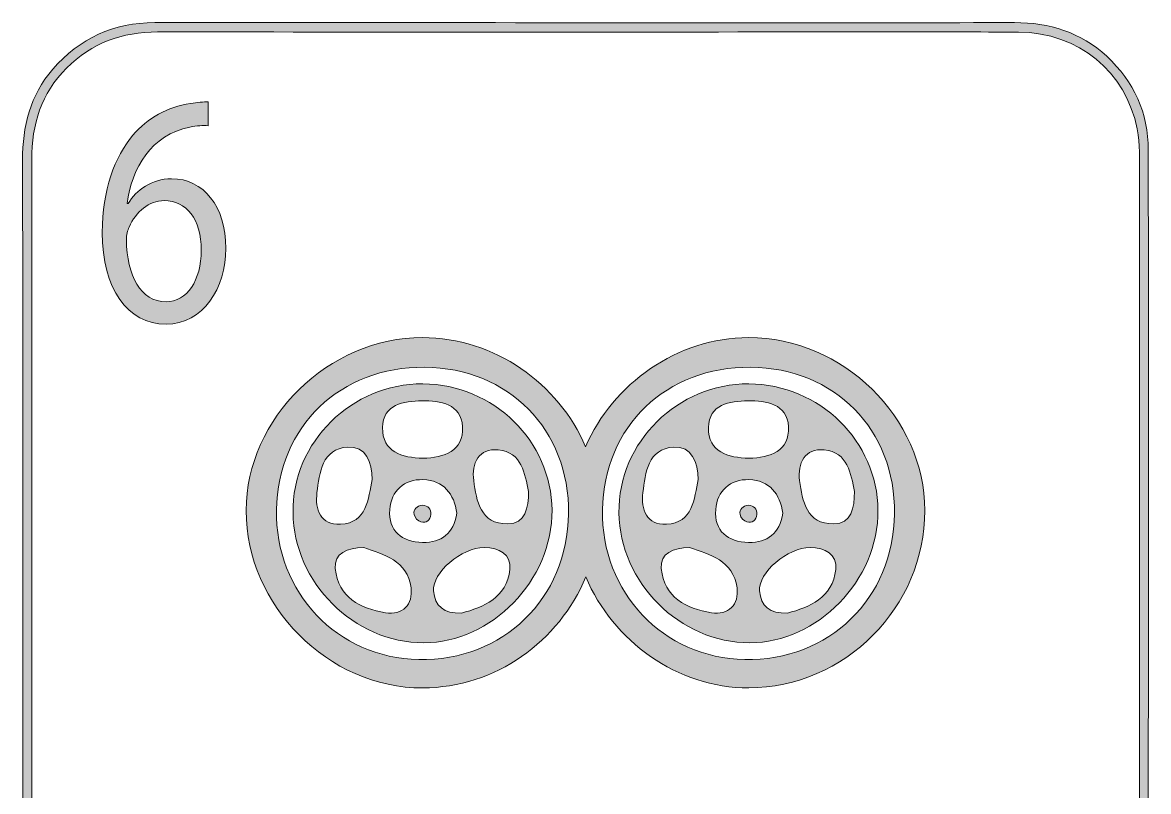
# Model space of a CAD drawing. Extents: x 2692 to 3002, y -465 to -30.
# Drawn here: x 2691.6 to 3002.5, y -242.8 to -30.4 of the extents above; entities that cross this region are included whole.
import ezdxf

# ---------------------------------------------------------------- set-up
doc = ezdxf.new("R2010")
doc.units = 0
doc.header["$MEASUREMENT"] = 0
doc.layers.add('Layer 1', color=7, linetype='Continuous', lineweight=0)

msp = doc.modelspace()

# ---------------------------------------------------------------- hatches: boundary and pattern name
at = {"layer": 'Layer 1', "true_color": 0x000000, "transparency": 33554687}
h = msp.add_hatch(color=18, dxfattribs=at)
h.dxf.hatch_style = 2
edge = h.paths.add_edge_path()
edge.add_spline(control_points=[(3000.02, -247.35), (3000.02, -247.35), (2999.97, -247.35), (2999.97, -247.35), (2999.97, -306.74), (2999.96, -366.14), (2999.98, -425.54), (2999.98, -430.55), (2999.68, -435.5), (2997.91, -440.27), (2993.11, -453.23), (2980.68, -461.67), (2966.25, -461.67), (2888.99, -461.67), (2811.72, -461.65), (2734.46, -461.64), (2731.91, -461.64), (2729.35, -461.7), (2726.8, -461.61), (2708.62, -460.96), (2694.94, -447.33), (2694.22, -429.17), (2694.18, -428.24), (2694.2, -427.32), (2694.2, -426.38), (2694.2, -307.01), (2694.22, -187.63), (2694.16, -68.25), (2694.16, -58.52), (2696.78, -49.98), (2703.78, -42.99), (2710.74, -36.06), (2719.15, -32.98), (2728.92, -32.99), (2785.88, -33.04), (2842.85, -33.01), (2899.8, -33.01), (2922.08, -33.01), (2944.36, -32.92), (2966.63, -33.05), (2983.18, -33.14), (2996.27, -43.96), (2999.38, -59.79), (3000.22, -64.03), (3000, -68.34), (3000.01, -72.63), (3000.02, -130.87), (3000.02, -189.11), (3000.02, -247.35)], knot_values=[0, 0, 0, 0, 1, 1, 1, 2, 2, 2, 3, 3, 3, 4, 4, 4, 5, 5, 5, 6, 6, 6, 7, 7, 7, 8, 8, 8, 9, 9, 9, 10, 10, 10, 11, 11, 11, 12, 12, 12, 13, 13, 13, 14, 14, 14, 15, 15, 15, 16, 16, 16, 16], degree=3, periodic=0)
edge = h.paths.add_edge_path()
edge.add_spline(control_points=[(3002.45, -299.19), (3002.45, -221.35), (3002.47, -143.49), (3002.45, -65.65), (3002.45, -55.34), (2998.5, -46.73), (2990.96, -39.73), (2983.78, -33.06), (2975.14, -30.39), (2965.49, -30.41), (2945.42, -30.45), (2925.35, -30.45), (2905.28, -30.45), (2846.22, -30.44), (2787.17, -30.42), (2728.11, -30.42), (2716.77, -30.42), (2707.39, -34.75), (2699.97, -43.31), (2693.69, -50.53), (2691.61, -59.04), (2691.63, -68.43), (2691.71, -127.96), (2691.67, -187.47), (2691.67, -246.98), (2691.67, -296.64), (2691.65, -346.3), (2691.68, -395.96), (2691.68, -407.66), (2691.61, -419.38), (2691.85, -431.09), (2692.02, -439.3), (2695.37, -446.34), (2700.89, -452.39), (2708.96, -461.25), (2719.16, -464.3), (2730.9, -464.28), (2803.87, -464.16), (2876.85, -464.25), (2949.82, -464.18), (2957.82, -464.16), (2965.88, -465.01), (2973.8, -463.55), (2990.84, -460.37), (3002.45, -445.92), (3002.46, -427.97), (3002.5, -385.05), (3002.45, -342.12), (3002.45, -299.19)], knot_values=[0, 0, 0, 0, 1, 1, 1, 2, 2, 2, 3, 3, 3, 4, 4, 4, 5, 5, 5, 6, 6, 6, 7, 7, 7, 8, 8, 8, 9, 9, 9, 10, 10, 10, 11, 11, 11, 12, 12, 12, 13, 13, 13, 14, 14, 14, 15, 15, 15, 16, 16, 16, 16], degree=3, periodic=0)
at = {"layer": 'Layer 1', "true_color": 0x831618, "transparency": 33554687}
h = msp.add_hatch(color=246, dxfattribs=at)
h.dxf.hatch_style = 2
edge = h.paths.add_edge_path()
edge.add_spline(control_points=[(2731.23, -107.51), (2724.19, -107.51), (2720.44, -100.28), (2720.29, -90.48), (2720.29, -89.02), (2720.6, -87.83), (2721.06, -86.91), (2722.89, -82.61), (2726.64, -79.59), (2730.7, -79.59), (2736.89, -79.59), (2740.95, -84.71), (2740.95, -93.23), (2740.95, -101.74), (2737.04, -107.51), (2731.23, -107.51)], knot_values=[0, 0, 0, 0, 1, 1, 1, 2, 2, 2, 3, 3, 3, 4, 4, 4, 5, 5, 5, 5], degree=3, periodic=0)
edge = h.paths.add_edge_path()
edge.add_spline(control_points=[(2732.76, -73.54), (2727.25, -73.54), (2723.12, -76.66), (2720.75, -80.41), (2720.75, -80.41), (2720.52, -80.41), (2720.52, -80.41), (2721.67, -70.61), (2727.25, -61.37), (2737.81, -59.26), (2739.72, -58.9), (2741.48, -58.8), (2742.86, -58.9), (2742.86, -58.9), (2742.86, -52.3), (2742.86, -52.3), (2741.64, -52.3), (2739.95, -52.4), (2737.96, -52.76), (2731.69, -53.68), (2726.18, -56.7), (2722.05, -61.55), (2717.15, -67.41), (2713.63, -76.66), (2713.63, -88.38), (2713.63, -103.85), (2720.6, -113.74), (2731.23, -113.74), (2741.56, -113.74), (2747.76, -103.67), (2747.76, -92.77), (2747.76, -81.14), (2741.56, -73.54), (2732.76, -73.54)], knot_values=[0, 0, 0, 0, 1, 1, 1, 2, 2, 2, 3, 3, 3, 4, 4, 4, 5, 5, 5, 6, 6, 6, 7, 7, 7, 8, 8, 8, 9, 9, 9, 10, 10, 10, 11, 11, 11, 11], degree=3, periodic=0)
at = {"layer": 'Layer 1', "true_color": 0x0f592d, "transparency": 33554687}
h = msp.add_hatch(color=118, dxfattribs=at)
h.dxf.hatch_style = 2
edge = h.paths.add_edge_path()
edge.add_spline(control_points=[(2891.02, -206.35), (2868.51, -205.91), (2851.34, -187.83), (2851.74, -164.99), (2852.15, -141.92), (2869.32, -125.4), (2892.67, -125.61), (2915.9, -125.82), (2932.63, -142.86), (2932.38, -166.06), (2932.12, -189.44), (2914.29, -206.81), (2891.02, -206.35)], knot_values=[0, 0, 0, 0, 1, 1, 1, 2, 2, 2, 3, 3, 3, 4, 4, 4, 4], degree=3, periodic=0)
edge = h.paths.add_edge_path()
edge.add_spline(control_points=[(2801.02, -206.35), (2778.51, -205.91), (2761.34, -187.83), (2761.74, -164.99), (2762.15, -141.92), (2779.32, -125.4), (2802.67, -125.61), (2825.9, -125.82), (2842.63, -142.86), (2842.38, -166.06), (2842.12, -189.44), (2824.29, -206.81), (2801.02, -206.35)], knot_values=[0, 0, 0, 0, 1, 1, 1, 2, 2, 2, 3, 3, 3, 4, 4, 4, 4], degree=3, periodic=0)
edge = h.paths.add_edge_path()
edge.add_spline(control_points=[(2892.08, -117.41), (2872.39, -117.41), (2854.55, -130.25), (2847.07, -147.57), (2839.65, -130.18), (2821.89, -117.41), (2802.08, -117.41), (2776.12, -117.41), (2753.36, -139.73), (2753.35, -165.19), (2753.33, -191.42), (2776.05, -214.25), (2802.11, -214.18), (2822.22, -214.13), (2839.81, -201.3), (2847.13, -183.51), (2854.63, -201.2), (2872.41, -214.23), (2892.11, -214.18), (2918.65, -214.12), (2940.82, -191.79), (2940.75, -165.18), (2940.69, -139.52), (2918.16, -117.41), (2892.08, -117.41)], knot_values=[0, 0, 0, 0, 1, 1, 1, 2, 2, 2, 3, 3, 3, 4, 4, 4, 5, 5, 5, 6, 6, 6, 7, 7, 7, 8, 8, 8, 8], degree=3, periodic=0)
h = msp.add_hatch(color=118, dxfattribs=at)
h.dxf.hatch_style = 2
edge = h.paths.add_edge_path()
edge.add_spline(control_points=[(2831.33, -159.9), (2831.3, -164.51), (2830.55, -168.86), (2825.55, -168.88), (2817.99, -168.91), (2816.97, -162.56), (2816.18, -156.93), (2815.5, -152.08), (2817.66, -147.91), (2822.96, -148.42), (2829.58, -149.06), (2830.28, -155.09), (2831.33, -159.9)], knot_values=[0, 0, 0, 0, 1, 1, 1, 2, 2, 2, 3, 3, 3, 4, 4, 4, 4], degree=3, periodic=0)
edge = h.paths.add_edge_path()
edge.add_spline(control_points=[(2826.16, -181.43), (2825.29, -189.38), (2818.85, -191.84), (2812.82, -193.53), (2807.9, -193.66), (2805.47, -191.61), (2805.11, -187.41), (2804.68, -182.32), (2812.84, -175.39), (2819.12, -175.42), (2823.16, -175.44), (2826.62, -177.23), (2826.16, -181.43)], knot_values=[0, 0, 0, 0, 1, 1, 1, 2, 2, 2, 3, 3, 3, 4, 4, 4, 4], degree=3, periodic=0)
edge = h.paths.add_edge_path()
edge.add_spline(control_points=[(2802.08, -174), (2796.32, -173.89), (2792.55, -170.83), (2793, -164.89), (2793.38, -159.77), (2797, -156.5), (2802.18, -156.65), (2807.85, -156.82), (2810.8, -160.59), (2811.55, -165.94), (2810.66, -171.53), (2807.29, -174.1), (2802.08, -174)], knot_values=[0, 0, 0, 0, 1, 1, 1, 2, 2, 2, 3, 3, 3, 4, 4, 4, 4], degree=3, periodic=0)
edge = h.paths.add_edge_path()
edge.add_spline(control_points=[(2791.81, -193.4), (2784.87, -192.27), (2778.71, -189.18), (2777.98, -181.23), (2777.59, -177), (2781.24, -175.45), (2785.81, -175.37), (2791.28, -177.31), (2797.87, -178.94), (2798.89, -186.56), (2799.51, -191.17), (2796.54, -194.18), (2791.81, -193.4)], knot_values=[0, 0, 0, 0, 1, 1, 1, 2, 2, 2, 3, 3, 3, 4, 4, 4, 4], degree=3, periodic=0)
edge = h.paths.add_edge_path()
edge.add_spline(control_points=[(2772.91, -160.24), (2773.61, -154.76), (2774.28, -148.11), (2781.42, -147.65), (2786.39, -147.33), (2788.1, -151.89), (2788.19, -156.57), (2787.01, -162), (2786.83, -168.57), (2779.38, -168.99), (2773.9, -169.3), (2772.34, -164.8), (2772.91, -160.24)], knot_values=[0, 0, 0, 0, 1, 1, 1, 2, 2, 2, 3, 3, 3, 4, 4, 4, 4], degree=3, periodic=0)
edge = h.paths.add_edge_path()
edge.add_spline(control_points=[(2801.92, -134.87), (2806.96, -134.81), (2812.77, -135.72), (2813.09, -142.03), (2813.43, -148.81), (2808.02, -150.53), (2802.17, -150.75), (2796.42, -150.58), (2790.93, -149.06), (2791.01, -142.29), (2791.09, -135.86), (2796.9, -134.93), (2801.92, -134.87)], knot_values=[0, 0, 0, 0, 1, 1, 1, 2, 2, 2, 3, 3, 3, 4, 4, 4, 4], degree=3, periodic=0)
edge = h.paths.add_edge_path()
edge.add_spline(control_points=[(2803.98, -130.25), (2784.28, -129.16), (2767.12, -144.55), (2766.32, -164.02), (2765.53, -183.29), (2781.37, -200.66), (2800.65, -201.68), (2819.41, -202.68), (2836.89, -186.26), (2837.77, -166.82), (2838.64, -147.85), (2823.35, -131.31), (2803.98, -130.25)], knot_values=[0, 0, 0, 0, 1, 1, 1, 2, 2, 2, 3, 3, 3, 4, 4, 4, 4], degree=3, periodic=0)
h = msp.add_hatch(color=118, dxfattribs=at)
h.dxf.hatch_style = 2
edge = h.paths.add_edge_path()
edge.add_spline(control_points=[(2915.55, -168.88), (2907.99, -168.91), (2906.97, -162.56), (2906.18, -156.93), (2905.5, -152.08), (2907.66, -147.91), (2912.96, -148.42), (2919.58, -149.06), (2920.28, -155.09), (2921.33, -159.9), (2921.3, -164.51), (2920.55, -168.86), (2915.55, -168.88)], knot_values=[0, 0, 0, 0, 1, 1, 1, 2, 2, 2, 3, 3, 3, 4, 4, 4, 4], degree=3, periodic=0)
edge = h.paths.add_edge_path()
edge.add_spline(control_points=[(2916.16, -181.43), (2915.29, -189.38), (2908.85, -191.84), (2902.82, -193.53), (2897.9, -193.66), (2895.47, -191.61), (2895.11, -187.41), (2894.68, -182.32), (2902.84, -175.39), (2909.12, -175.42), (2913.16, -175.44), (2916.62, -177.23), (2916.16, -181.43)], knot_values=[0, 0, 0, 0, 1, 1, 1, 2, 2, 2, 3, 3, 3, 4, 4, 4, 4], degree=3, periodic=0)
edge = h.paths.add_edge_path()
edge.add_spline(control_points=[(2892.08, -174), (2886.32, -173.89), (2882.55, -170.83), (2883, -164.89), (2883.38, -159.77), (2887, -156.5), (2892.18, -156.65), (2897.85, -156.82), (2900.8, -160.59), (2901.55, -165.94), (2900.66, -171.53), (2897.29, -174.1), (2892.08, -174)], knot_values=[0, 0, 0, 0, 1, 1, 1, 2, 2, 2, 3, 3, 3, 4, 4, 4, 4], degree=3, periodic=0)
edge = h.paths.add_edge_path()
edge.add_spline(control_points=[(2881.81, -193.4), (2874.87, -192.27), (2868.71, -189.18), (2867.98, -181.23), (2867.59, -177), (2871.24, -175.45), (2875.81, -175.37), (2881.28, -177.31), (2887.87, -178.94), (2888.89, -186.56), (2889.51, -191.17), (2886.54, -194.18), (2881.81, -193.4)], knot_values=[0, 0, 0, 0, 1, 1, 1, 2, 2, 2, 3, 3, 3, 4, 4, 4, 4], degree=3, periodic=0)
edge = h.paths.add_edge_path()
edge.add_spline(control_points=[(2862.91, -160.24), (2863.61, -154.76), (2864.28, -148.11), (2871.42, -147.65), (2876.39, -147.33), (2878.1, -151.89), (2878.19, -156.57), (2877.01, -162), (2876.83, -168.57), (2869.38, -168.99), (2863.9, -169.3), (2862.34, -164.8), (2862.91, -160.24)], knot_values=[0, 0, 0, 0, 1, 1, 1, 2, 2, 2, 3, 3, 3, 4, 4, 4, 4], degree=3, periodic=0)
edge = h.paths.add_edge_path()
edge.add_spline(control_points=[(2891.92, -134.87), (2896.96, -134.81), (2902.77, -135.72), (2903.09, -142.03), (2903.43, -148.81), (2898.02, -150.53), (2892.17, -150.75), (2886.42, -150.58), (2880.93, -149.06), (2881.01, -142.29), (2881.09, -135.86), (2886.9, -134.93), (2891.92, -134.87)], knot_values=[0, 0, 0, 0, 1, 1, 1, 2, 2, 2, 3, 3, 3, 4, 4, 4, 4], degree=3, periodic=0)
edge = h.paths.add_edge_path()
edge.add_spline(control_points=[(2893.98, -130.25), (2874.28, -129.16), (2857.12, -144.55), (2856.32, -164.02), (2855.53, -183.29), (2871.37, -200.66), (2890.65, -201.68), (2909.41, -202.68), (2926.89, -186.26), (2927.77, -166.82), (2928.64, -147.85), (2913.35, -131.31), (2893.98, -130.25)], knot_values=[0, 0, 0, 0, 1, 1, 1, 2, 2, 2, 3, 3, 3, 4, 4, 4, 4], degree=3, periodic=0)
h = msp.add_hatch(color=118, dxfattribs=at)
h.dxf.hatch_style = 2
edge = h.paths.add_edge_path()
edge.add_spline(control_points=[(2802.02, -163.68), (2800.49, -163.9), (2799.47, -164.8), (2799.74, -166.31), (2799.89, -167.1), (2800.82, -168.12), (2801.6, -168.34), (2803.1, -168.76), (2804.24, -167.81), (2804.38, -166.28), (2804.53, -164.76), (2803.55, -163.88), (2802.02, -163.68)], knot_values=[0, 0, 0, 0, 1, 1, 1, 2, 2, 2, 3, 3, 3, 4, 4, 4, 4], degree=3, periodic=0)
h = msp.add_hatch(color=118, dxfattribs=at)
h.dxf.hatch_style = 2
edge = h.paths.add_edge_path()
edge.add_spline(control_points=[(2892.02, -163.68), (2890.49, -163.9), (2889.47, -164.8), (2889.74, -166.31), (2889.89, -167.1), (2890.82, -168.12), (2891.6, -168.34), (2893.1, -168.76), (2894.24, -167.81), (2894.38, -166.28), (2894.53, -164.76), (2893.55, -163.88), (2892.02, -163.68)], knot_values=[0, 0, 0, 0, 1, 1, 1, 2, 2, 2, 3, 3, 3, 4, 4, 4, 4], degree=3, periodic=0)

# ---------------------------------------------------------------- linework, layer by layer
at = {"layer": 'Layer 1'}
for points, knots in [([(3002.45, -299.19), (3002.45, -221.35), (3002.47, -143.49), (3002.45, -65.65), (3002.45, -55.34), (2998.5, -46.73), (2990.96, -39.73), (2983.78, -33.06), (2975.14, -30.39), (2965.49, -30.41), (2945.42, -30.45), (2925.35, -30.45), (2905.28, -30.45), (2846.22, -30.44), (2787.17, -30.42), (2728.11, -30.42), (2716.77, -30.42), (2707.39, -34.75), (2699.97, -43.31), (2693.69, -50.53), (2691.61, -59.04), (2691.63, -68.43), (2691.71, -127.96), (2691.67, -187.47), (2691.67, -246.98), (2691.67, -296.64), (2691.65, -346.3), (2691.68, -395.96), (2691.68, -407.66), (2691.61, -419.38), (2691.85, -431.09), (2692.02, -439.3), (2695.37, -446.34), (2700.89, -452.39), (2708.96, -461.25), (2719.16, -464.3), (2730.9, -464.28), (2803.87, -464.16), (2876.85, -464.25), (2949.82, -464.18), (2957.82, -464.16), (2965.88, -465.01), (2973.8, -463.55), (2990.84, -460.37), (3002.45, -445.92), (3002.46, -427.97), (3002.5, -385.05), (3002.45, -342.12), (3002.45, -299.19)], [0, 0, 0, 0, 1, 1, 1, 2, 2, 2, 3, 3, 3, 4, 4, 4, 5, 5, 5, 6, 6, 6, 7, 7, 7, 8, 8, 8, 9, 9, 9, 10, 10, 10, 11, 11, 11, 12, 12, 12, 13, 13, 13, 14, 14, 14, 15, 15, 15, 16, 16, 16, 16]), ([(3000.02, -247.35), (3000.02, -247.35), (2999.97, -247.35), (2999.97, -247.35), (2999.97, -306.74), (2999.96, -366.14), (2999.98, -425.54), (2999.98, -430.55), (2999.68, -435.5), (2997.91, -440.27), (2993.11, -453.23), (2980.68, -461.67), (2966.25, -461.67), (2888.99, -461.67), (2811.72, -461.65), (2734.46, -461.64), (2731.91, -461.64), (2729.35, -461.7), (2726.8, -461.61), (2708.62, -460.96), (2694.94, -447.33), (2694.22, -429.17), (2694.18, -428.24), (2694.2, -427.32), (2694.2, -426.38), (2694.2, -307.01), (2694.22, -187.63), (2694.16, -68.25), (2694.16, -58.52), (2696.78, -49.98), (2703.78, -42.99), (2710.74, -36.06), (2719.15, -32.98), (2728.92, -32.99), (2785.88, -33.04), (2842.85, -33.01), (2899.8, -33.01), (2922.08, -33.01), (2944.36, -32.92), (2966.63, -33.05), (2983.18, -33.14), (2996.27, -43.96), (2999.38, -59.79), (3000.22, -64.03), (3000, -68.34), (3000.01, -72.63), (3000.02, -130.87), (3000.02, -189.11), (3000.02, -247.35)], [0, 0, 0, 0, 1, 1, 1, 2, 2, 2, 3, 3, 3, 4, 4, 4, 5, 5, 5, 6, 6, 6, 7, 7, 7, 8, 8, 8, 9, 9, 9, 10, 10, 10, 11, 11, 11, 12, 12, 12, 13, 13, 13, 14, 14, 14, 15, 15, 15, 16, 16, 16, 16]), ([(3000.02, -247.35), (3000.02, -247.35), (2999.97, -247.35), (2999.97, -247.35), (2999.97, -306.74), (2999.96, -366.14), (2999.98, -425.54), (2999.98, -430.55), (2999.68, -435.5), (2997.91, -440.27), (2993.11, -453.23), (2980.68, -461.67), (2966.25, -461.67), (2888.99, -461.67), (2811.72, -461.65), (2734.46, -461.64), (2731.91, -461.64), (2729.35, -461.7), (2726.8, -461.61), (2708.62, -460.96), (2694.94, -447.33), (2694.22, -429.17), (2694.18, -428.24), (2694.2, -427.32), (2694.2, -426.38), (2694.2, -307.01), (2694.22, -187.63), (2694.16, -68.25), (2694.16, -58.52), (2696.78, -49.98), (2703.78, -42.99), (2710.74, -36.06), (2719.15, -32.98), (2728.92, -32.99), (2785.88, -33.04), (2842.85, -33.01), (2899.8, -33.01), (2922.08, -33.01), (2944.36, -32.92), (2966.63, -33.05), (2983.18, -33.14), (2996.27, -43.96), (2999.38, -59.79), (3000.22, -64.03), (3000, -68.34), (3000.01, -72.63), (3000.02, -130.87), (3000.02, -189.11), (3000.02, -247.35)], [0, 0, 0, 0, 1, 1, 1, 2, 2, 2, 3, 3, 3, 4, 4, 4, 5, 5, 5, 6, 6, 6, 7, 7, 7, 8, 8, 8, 9, 9, 9, 10, 10, 10, 11, 11, 11, 12, 12, 12, 13, 13, 13, 14, 14, 14, 15, 15, 15, 16, 16, 16, 16]), ([(2732.76, -73.54), (2727.25, -73.54), (2723.12, -76.66), (2720.75, -80.41), (2720.75, -80.41), (2720.52, -80.41), (2720.52, -80.41), (2721.67, -70.61), (2727.25, -61.37), (2737.81, -59.26), (2739.72, -58.9), (2741.48, -58.8), (2742.86, -58.9), (2742.86, -58.9), (2742.86, -52.3), (2742.86, -52.3), (2741.64, -52.3), (2739.95, -52.4), (2737.96, -52.76), (2731.69, -53.68), (2726.18, -56.7), (2722.05, -61.55), (2717.15, -67.41), (2713.63, -76.66), (2713.63, -88.38), (2713.63, -103.85), (2720.6, -113.74), (2731.23, -113.74), (2741.56, -113.74), (2747.76, -103.67), (2747.76, -92.77), (2747.76, -81.14), (2741.56, -73.54), (2732.76, -73.54)], [0, 0, 0, 0, 1, 1, 1, 2, 2, 2, 3, 3, 3, 4, 4, 4, 5, 5, 5, 6, 6, 6, 7, 7, 7, 8, 8, 8, 9, 9, 9, 10, 10, 10, 11, 11, 11, 11]), ([(2731.23, -107.51), (2724.19, -107.51), (2720.44, -100.28), (2720.29, -90.48), (2720.29, -89.02), (2720.6, -87.83), (2721.06, -86.91), (2722.89, -82.61), (2726.64, -79.59), (2730.7, -79.59), (2736.89, -79.59), (2740.95, -84.71), (2740.95, -93.23), (2740.95, -101.74), (2737.04, -107.51), (2731.23, -107.51)], [0, 0, 0, 0, 1, 1, 1, 2, 2, 2, 3, 3, 3, 4, 4, 4, 5, 5, 5, 5]), ([(2892.08, -117.41), (2872.39, -117.41), (2854.55, -130.25), (2847.07, -147.57), (2839.65, -130.18), (2821.89, -117.41), (2802.08, -117.41), (2776.12, -117.41), (2753.36, -139.73), (2753.35, -165.19), (2753.33, -191.42), (2776.05, -214.25), (2802.11, -214.18), (2822.22, -214.13), (2839.81, -201.3), (2847.13, -183.51), (2854.63, -201.2), (2872.41, -214.23), (2892.11, -214.18), (2918.65, -214.12), (2940.82, -191.79), (2940.75, -165.18), (2940.69, -139.52), (2918.16, -117.41), (2892.08, -117.41)], [0, 0, 0, 0, 1, 1, 1, 2, 2, 2, 3, 3, 3, 4, 4, 4, 5, 5, 5, 6, 6, 6, 7, 7, 7, 8, 8, 8, 8]), ([(2801.02, -206.35), (2778.51, -205.91), (2761.34, -187.83), (2761.74, -164.99), (2762.15, -141.92), (2779.32, -125.4), (2802.67, -125.61), (2825.9, -125.82), (2842.63, -142.86), (2842.38, -166.06), (2842.12, -189.44), (2824.29, -206.81), (2801.02, -206.35)], [0, 0, 0, 0, 1, 1, 1, 2, 2, 2, 3, 3, 3, 4, 4, 4, 4]), ([(2891.02, -206.35), (2868.51, -205.91), (2851.34, -187.83), (2851.74, -164.99), (2852.15, -141.92), (2869.32, -125.4), (2892.67, -125.61), (2915.9, -125.82), (2932.63, -142.86), (2932.38, -166.06), (2932.12, -189.44), (2914.29, -206.81), (2891.02, -206.35)], [0, 0, 0, 0, 1, 1, 1, 2, 2, 2, 3, 3, 3, 4, 4, 4, 4]), ([(2803.98, -130.25), (2784.28, -129.16), (2767.12, -144.55), (2766.32, -164.02), (2765.53, -183.29), (2781.37, -200.66), (2800.65, -201.68), (2819.41, -202.68), (2836.89, -186.26), (2837.77, -166.82), (2838.64, -147.85), (2823.35, -131.31), (2803.98, -130.25)], [0, 0, 0, 0, 1, 1, 1, 2, 2, 2, 3, 3, 3, 4, 4, 4, 4]), ([(2893.98, -130.25), (2874.28, -129.16), (2857.12, -144.55), (2856.32, -164.02), (2855.53, -183.29), (2871.37, -200.66), (2890.65, -201.68), (2909.41, -202.68), (2926.89, -186.26), (2927.77, -166.82), (2928.64, -147.85), (2913.35, -131.31), (2893.98, -130.25)], [0, 0, 0, 0, 1, 1, 1, 2, 2, 2, 3, 3, 3, 4, 4, 4, 4]), ([(2801.92, -134.87), (2806.96, -134.81), (2812.77, -135.72), (2813.09, -142.03), (2813.43, -148.81), (2808.02, -150.53), (2802.17, -150.75), (2796.42, -150.58), (2790.93, -149.06), (2791.01, -142.29), (2791.09, -135.86), (2796.9, -134.93), (2801.92, -134.87)], [0, 0, 0, 0, 1, 1, 1, 2, 2, 2, 3, 3, 3, 4, 4, 4, 4]), ([(2891.92, -134.87), (2896.96, -134.81), (2902.77, -135.72), (2903.09, -142.03), (2903.43, -148.81), (2898.02, -150.53), (2892.17, -150.75), (2886.42, -150.58), (2880.93, -149.06), (2881.01, -142.29), (2881.09, -135.86), (2886.9, -134.93), (2891.92, -134.87)], [0, 0, 0, 0, 1, 1, 1, 2, 2, 2, 3, 3, 3, 4, 4, 4, 4]), ([(2772.91, -160.24), (2773.61, -154.76), (2774.28, -148.11), (2781.42, -147.65), (2786.39, -147.33), (2788.1, -151.89), (2788.19, -156.57), (2787.01, -162), (2786.83, -168.57), (2779.38, -168.99), (2773.9, -169.3), (2772.34, -164.8), (2772.91, -160.24)], [0, 0, 0, 0, 1, 1, 1, 2, 2, 2, 3, 3, 3, 4, 4, 4, 4]), ([(2831.33, -159.9), (2831.3, -164.51), (2830.55, -168.86), (2825.55, -168.88), (2817.99, -168.91), (2816.97, -162.56), (2816.18, -156.93), (2815.5, -152.08), (2817.66, -147.91), (2822.96, -148.42), (2829.58, -149.06), (2830.28, -155.09), (2831.33, -159.9)], [0, 0, 0, 0, 1, 1, 1, 2, 2, 2, 3, 3, 3, 4, 4, 4, 4]), ([(2862.91, -160.24), (2863.61, -154.76), (2864.28, -148.11), (2871.42, -147.65), (2876.39, -147.33), (2878.1, -151.89), (2878.19, -156.57), (2877.01, -162), (2876.83, -168.57), (2869.38, -168.99), (2863.9, -169.3), (2862.34, -164.8), (2862.91, -160.24)], [0, 0, 0, 0, 1, 1, 1, 2, 2, 2, 3, 3, 3, 4, 4, 4, 4]), ([(2915.55, -168.88), (2907.99, -168.91), (2906.97, -162.56), (2906.18, -156.93), (2905.5, -152.08), (2907.66, -147.91), (2912.96, -148.42), (2919.58, -149.06), (2920.28, -155.09), (2921.33, -159.9), (2921.3, -164.51), (2920.55, -168.86), (2915.55, -168.88)], [0, 0, 0, 0, 1, 1, 1, 2, 2, 2, 3, 3, 3, 4, 4, 4, 4]), ([(2802.08, -174), (2796.32, -173.89), (2792.55, -170.83), (2793, -164.89), (2793.38, -159.77), (2797, -156.5), (2802.18, -156.65), (2807.85, -156.82), (2810.8, -160.59), (2811.55, -165.94), (2810.66, -171.53), (2807.29, -174.1), (2802.08, -174)], [0, 0, 0, 0, 1, 1, 1, 2, 2, 2, 3, 3, 3, 4, 4, 4, 4]), ([(2892.08, -174), (2886.32, -173.89), (2882.55, -170.83), (2883, -164.89), (2883.38, -159.77), (2887, -156.5), (2892.18, -156.65), (2897.85, -156.82), (2900.8, -160.59), (2901.55, -165.94), (2900.66, -171.53), (2897.29, -174.1), (2892.08, -174)], [0, 0, 0, 0, 1, 1, 1, 2, 2, 2, 3, 3, 3, 4, 4, 4, 4]), ([(2802.02, -163.68), (2800.49, -163.9), (2799.47, -164.8), (2799.74, -166.31), (2799.89, -167.1), (2800.82, -168.12), (2801.6, -168.34), (2803.1, -168.76), (2804.24, -167.81), (2804.38, -166.28), (2804.53, -164.76), (2803.55, -163.88), (2802.02, -163.68)], [0, 0, 0, 0, 1, 1, 1, 2, 2, 2, 3, 3, 3, 4, 4, 4, 4]), ([(2892.02, -163.68), (2890.49, -163.9), (2889.47, -164.8), (2889.74, -166.31), (2889.89, -167.1), (2890.82, -168.12), (2891.6, -168.34), (2893.1, -168.76), (2894.24, -167.81), (2894.38, -166.28), (2894.53, -164.76), (2893.55, -163.88), (2892.02, -163.68)], [0, 0, 0, 0, 1, 1, 1, 2, 2, 2, 3, 3, 3, 4, 4, 4, 4]), ([(2791.81, -193.4), (2784.87, -192.27), (2778.71, -189.18), (2777.98, -181.23), (2777.59, -177), (2781.24, -175.45), (2785.81, -175.37), (2791.28, -177.31), (2797.87, -178.94), (2798.89, -186.56), (2799.51, -191.17), (2796.54, -194.18), (2791.81, -193.4)], [0, 0, 0, 0, 1, 1, 1, 2, 2, 2, 3, 3, 3, 4, 4, 4, 4]), ([(2826.16, -181.43), (2825.29, -189.38), (2818.85, -191.84), (2812.82, -193.53), (2807.9, -193.66), (2805.47, -191.61), (2805.11, -187.41), (2804.68, -182.32), (2812.84, -175.39), (2819.12, -175.42), (2823.16, -175.44), (2826.62, -177.23), (2826.16, -181.43)], [0, 0, 0, 0, 1, 1, 1, 2, 2, 2, 3, 3, 3, 4, 4, 4, 4]), ([(2881.81, -193.4), (2874.87, -192.27), (2868.71, -189.18), (2867.98, -181.23), (2867.59, -177), (2871.24, -175.45), (2875.81, -175.37), (2881.28, -177.31), (2887.87, -178.94), (2888.89, -186.56), (2889.51, -191.17), (2886.54, -194.18), (2881.81, -193.4)], [0, 0, 0, 0, 1, 1, 1, 2, 2, 2, 3, 3, 3, 4, 4, 4, 4]), ([(2916.16, -181.43), (2915.29, -189.38), (2908.85, -191.84), (2902.82, -193.53), (2897.9, -193.66), (2895.47, -191.61), (2895.11, -187.41), (2894.68, -182.32), (2902.84, -175.39), (2909.12, -175.42), (2913.16, -175.44), (2916.62, -177.23), (2916.16, -181.43)], [0, 0, 0, 0, 1, 1, 1, 2, 2, 2, 3, 3, 3, 4, 4, 4, 4])]:
    msp.add_open_spline(points, degree=3, knots=knots, dxfattribs=at)

doc.saveas('drawing.dxf')
